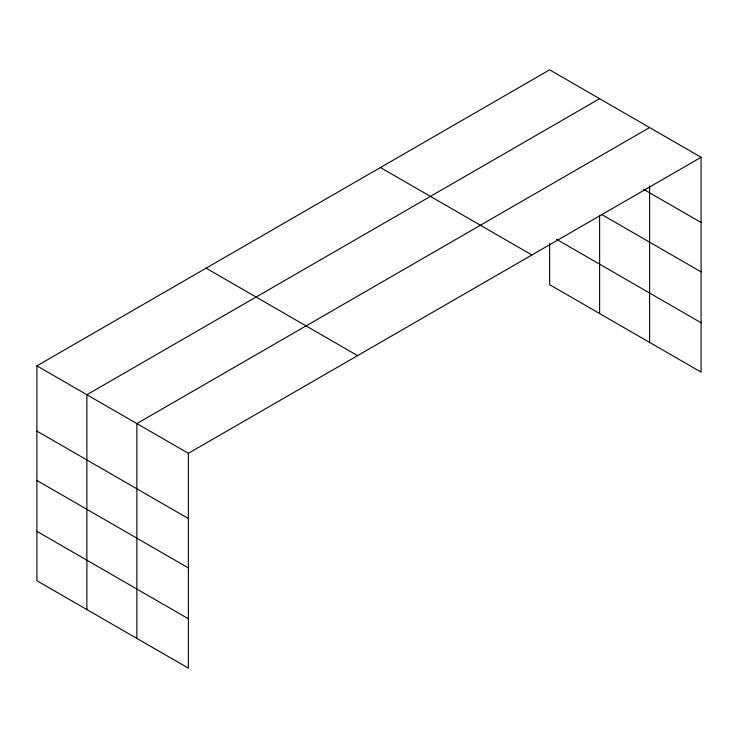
<?xml version="1.0" encoding="UTF-8"?>
<svg xmlns="http://www.w3.org/2000/svg" width="738" height="738" viewBox="0 0 738 738"><rect width="100%" height="100%" fill="white"/><g stroke="black" fill="none" stroke-linecap="round" stroke-linejoin="round"><path stroke-width="1.11" d="M549.625 243.346L549.625 284.684L701.1 372.136L701.1 157.295L549.625 69.842L36.9 365.863L36.9 580.705L188.374 668.158L188.374 453.316L36.9 365.863M599.616 98.707L86.881 394.729L86.881 609.56M649.597 127.563L136.871 423.584L136.871 638.425M188.374 453.316L701.1 157.295M643.72 189.389L701.1 222.525M601.571 214.435L701.1 271.898M556.489 239.269L701.1 322.764M380.43 167.535L531.895 254.979M206.105 268.18L357.57 355.633M36.9 431.093L188.374 518.546M36.9 480.466L188.374 567.919M36.9 531.332L188.374 618.785M649.597 185.921L649.597 342.404M599.616 215.561L599.616 313.539"/></g></svg>
